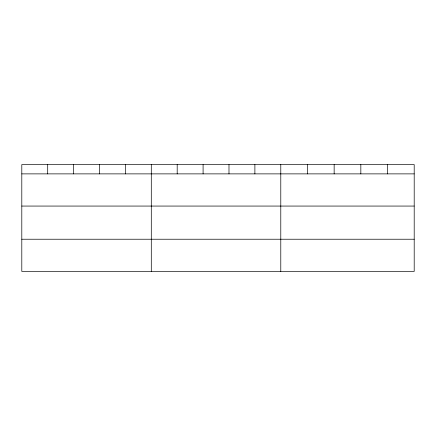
<?xml version="1.0" encoding="UTF-8"?>
<svg xmlns="http://www.w3.org/2000/svg" width="436" height="436" viewBox="0 0 436 436"><rect width="100%" height="100%" fill="white"/><g stroke="black" fill="none" stroke-linecap="round" stroke-linejoin="round"><path stroke-width="0.65" d="M414.2 206.065L414.2 164.585L21.8 164.585L21.8 271.415L414.2 271.415L414.2 206.065L21.8 206.065M21.8 173.877L414.2 173.877M21.8 239.228L414.2 239.228M387.517 164.585L387.517 173.877M360.834 164.585L360.834 173.877M334.15 164.585L334.15 173.877M307.467 164.585L307.467 173.877M280.784 164.585L280.784 271.415M254.886 164.585L254.886 173.877M228.987 164.585L228.987 173.877M203.089 164.585L203.089 173.877M177.19 164.585L177.19 173.877M151.292 164.585L151.292 271.415M125.394 164.585L125.394 173.877M99.495 164.585L99.495 173.877M73.597 164.585L73.597 173.877M47.698 164.585L47.698 173.877"/></g></svg>
